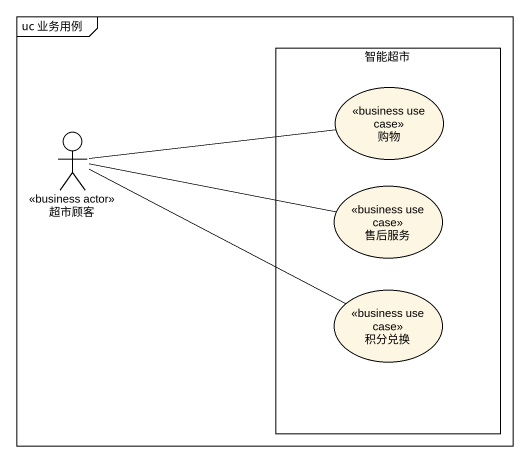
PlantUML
@startuml
mainframe uc 业务用例
rectangle 智能超市 {
  usecase 购物 <<business use case>>
  usecase 售后服务 <<business use case>>
  usecase 积分兑换 <<business use case>>
}
actor 超市顾客 <<business actor>>
超市顾客 -right- 购物
超市顾客 -right- 购物
超市顾客 -right- 售后服务
超市顾客 -right- 售后服务
超市顾客 -right- 积分兑换
@enduml
